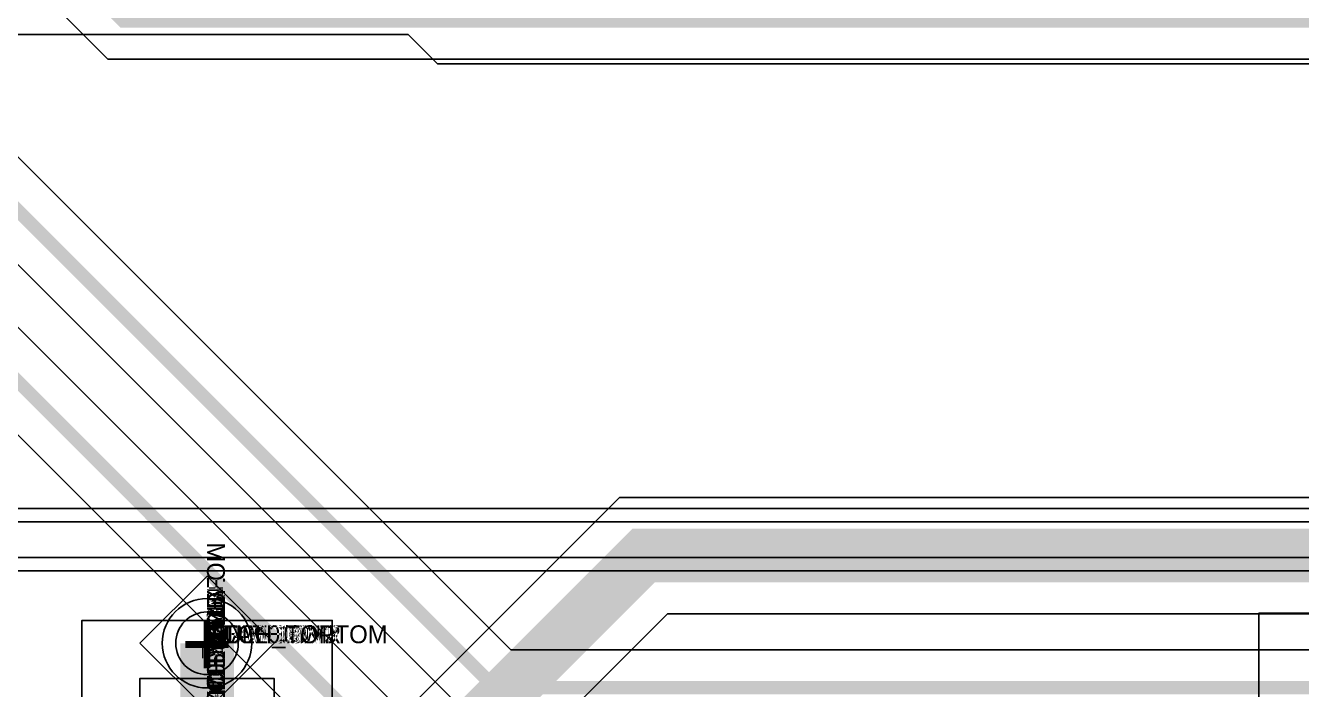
# Model space of a CAD drawing. Extents: x 0 to 323, y 0 to 320.
# Drawn here: x 104.1 to 118.38, y 23.32 to 30.75 of the extents above; entities that cross this region are included whole.
import ezdxf
from ezdxf.enums import TextEntityAlignment as Align

# ---------------------------------------------------------------- set-up
doc = ezdxf.new("R2010")
doc.units = 0
doc.header["$MEASUREMENT"] = 0
doc.layers.get('0').update_dxf_attribs({"linetype": 'CONTINUOUS'})
for name, color, linetype in [('CDN_FIGURES', 7, 'CONTINUOUS'), ('ETCH_BOTTOM', 7, 'CONTINUOUS'), ('ETCH_GND', 3, 'CONTINUOUS'), ('ETCH_INT1', 4, 'CONTINUOUS'), ('ETCH_INT2', 5, 'CONTINUOUS'), ('ETCH_PWR', 6, 'CONTINUOUS'), ('ETCH_TOP', 2, 'CONTINUOUS'), ('MANUFACTURING_NCLEGEND-1-6', 8, 'CONTINUOUS')]:
    doc.layers.add(name, color=color, linetype=linetype)

# ---------------------------------------------------------------- blocks, each defined once
blk = doc.blocks.new('PAD_INFO')
for tag in ['SHAPE_TYPE', 'PAD_HEIGHT', 'PAD_LAYER', 'PAD_TYPE', 'PAD_WIDTH']:
    blk.add_attdef(tag, (0, 0), '', height=0.2)
at = {"flags": 2}
blk.add_attdef('CDN_TYPE', (0, 0), '', height=0.2, dxfattribs=at)
blk = doc.blocks.new('DRILL_INFO')
at = {"flags": 2}
blk.add_attdef('CDN_TYPE', (0, 0), '', height=0.2, dxfattribs=at)
for tag in ['FSHAPE', 'FCHAR', 'DRILL_HEIGHT', 'DIAMETER', 'PLATED', 'DRILL_WIDTH']:
    blk.add_attdef(tag, (0, 0), '', height=0.2)
blk = doc.blocks.new('VIA0700X0300')
at = {"layer": 'ETCH_BOTTOM'}
blk.add_circle((0, 0), 0.35, dxfattribs=at)
at = {"layer": 'ETCH_GND'}
blk.add_circle((0, 0), 0.35, dxfattribs=at)
at = {"layer": 'ETCH_INT1'}
blk.add_circle((0, 0), 0.35, dxfattribs=at)
at = {"layer": 'ETCH_INT2'}
blk.add_circle((0, 0), 0.35, dxfattribs=at)
at = {"layer": 'ETCH_PWR'}
blk.add_circle((0, 0), 0.35, dxfattribs=at)
at = {"layer": 'ETCH_TOP'}
blk.add_circle((0, 0), 0.35, dxfattribs=at)
ref = blk.add_blockref('PAD_INFO', (0, 0))
ref.add_attrib('PAD_LAYER', 'ETCH_TOP', (0, 0), dxfattribs={"height": 0.2})
ref.add_attrib('SHAPE_TYPE', 'NULL', (0, 0), dxfattribs={"height": 0.2})
ref.add_attrib('PAD_TYPE', 'ANTIPAD', (0, 0), dxfattribs={"height": 0.2})
ref.add_attrib('PAD_WIDTH', '0.000000', (0, 0), dxfattribs={"height": 0.2})
ref.add_attrib('PAD_HEIGHT', '0.000000', (0, 0), dxfattribs={"height": 0.2})
ref = blk.add_blockref('PAD_INFO', (0, 0))
ref.add_attrib('PAD_LAYER', 'ETCH_GND', (0, 0), dxfattribs={"height": 0.2})
ref.add_attrib('SHAPE_TYPE', 'NULL', (0, 0), dxfattribs={"height": 0.2})
ref.add_attrib('PAD_TYPE', 'ANTIPAD', (0, 0), dxfattribs={"height": 0.2})
ref.add_attrib('PAD_WIDTH', '0.000000', (0, 0), dxfattribs={"height": 0.2})
ref.add_attrib('PAD_HEIGHT', '0.000000', (0, 0), dxfattribs={"height": 0.2})
ref = blk.add_blockref('PAD_INFO', (0, 0))
ref.add_attrib('PAD_LAYER', 'ETCH_INT1', (0, 0), dxfattribs={"height": 0.2})
ref.add_attrib('SHAPE_TYPE', 'NULL', (0, 0), dxfattribs={"height": 0.2})
ref.add_attrib('PAD_TYPE', 'ANTIPAD', (0, 0), dxfattribs={"height": 0.2})
ref.add_attrib('PAD_WIDTH', '0.000000', (0, 0), dxfattribs={"height": 0.2})
ref.add_attrib('PAD_HEIGHT', '0.000000', (0, 0), dxfattribs={"height": 0.2})
ref = blk.add_blockref('PAD_INFO', (0, 0))
ref.add_attrib('PAD_LAYER', 'ETCH_INT2', (0, 0), dxfattribs={"height": 0.2})
ref.add_attrib('SHAPE_TYPE', 'NULL', (0, 0), dxfattribs={"height": 0.2})
ref.add_attrib('PAD_TYPE', 'ANTIPAD', (0, 0), dxfattribs={"height": 0.2})
ref.add_attrib('PAD_WIDTH', '0.000000', (0, 0), dxfattribs={"height": 0.2})
ref.add_attrib('PAD_HEIGHT', '0.000000', (0, 0), dxfattribs={"height": 0.2})
ref = blk.add_blockref('PAD_INFO', (0, 0))
ref.add_attrib('PAD_LAYER', 'ETCH_PWR', (0, 0), dxfattribs={"height": 0.2})
ref.add_attrib('SHAPE_TYPE', 'NULL', (0, 0), dxfattribs={"height": 0.2})
ref.add_attrib('PAD_TYPE', 'ANTIPAD', (0, 0), dxfattribs={"height": 0.2})
ref.add_attrib('PAD_WIDTH', '0.000000', (0, 0), dxfattribs={"height": 0.2})
ref.add_attrib('PAD_HEIGHT', '0.000000', (0, 0), dxfattribs={"height": 0.2})
ref = blk.add_blockref('PAD_INFO', (0, 0))
ref.add_attrib('PAD_LAYER', 'ETCH_BOTTOM', (0, 0), dxfattribs={"height": 0.2})
ref.add_attrib('SHAPE_TYPE', 'NULL', (0, 0), dxfattribs={"height": 0.2})
ref.add_attrib('PAD_TYPE', 'ANTIPAD', (0, 0), dxfattribs={"height": 0.2})
ref.add_attrib('PAD_WIDTH', '0.000000', (0, 0), dxfattribs={"height": 0.2})
ref.add_attrib('PAD_HEIGHT', '0.000000', (0, 0), dxfattribs={"height": 0.2})
ref = blk.add_blockref('PAD_INFO', (0, 0))
ref.add_attrib('PAD_LAYER', 'ETCH_TOP', (0, 0), dxfattribs={"height": 0.2})
ref.add_attrib('SHAPE_TYPE', 'NULL', (0, 0), dxfattribs={"height": 0.2})
ref.add_attrib('PAD_TYPE', 'THERMAL', (0, 0), dxfattribs={"height": 0.2})
ref.add_attrib('PAD_WIDTH', '0.000000', (0, 0), dxfattribs={"height": 0.2})
ref.add_attrib('PAD_HEIGHT', '0.000000', (0, 0), dxfattribs={"height": 0.2})
ref = blk.add_blockref('PAD_INFO', (0, 0))
ref.add_attrib('PAD_LAYER', 'ETCH_GND', (0, 0), dxfattribs={"height": 0.2})
ref.add_attrib('SHAPE_TYPE', 'NULL', (0, 0), dxfattribs={"height": 0.2})
ref.add_attrib('PAD_TYPE', 'THERMAL', (0, 0), dxfattribs={"height": 0.2})
ref.add_attrib('PAD_WIDTH', '0.000000', (0, 0), dxfattribs={"height": 0.2})
ref.add_attrib('PAD_HEIGHT', '0.000000', (0, 0), dxfattribs={"height": 0.2})
ref = blk.add_blockref('PAD_INFO', (0, 0))
ref.add_attrib('PAD_LAYER', 'ETCH_INT1', (0, 0), dxfattribs={"height": 0.2})
ref.add_attrib('SHAPE_TYPE', 'NULL', (0, 0), dxfattribs={"height": 0.2})
ref.add_attrib('PAD_TYPE', 'THERMAL', (0, 0), dxfattribs={"height": 0.2})
ref.add_attrib('PAD_WIDTH', '0.000000', (0, 0), dxfattribs={"height": 0.2})
ref.add_attrib('PAD_HEIGHT', '0.000000', (0, 0), dxfattribs={"height": 0.2})
ref = blk.add_blockref('PAD_INFO', (0, 0))
ref.add_attrib('PAD_LAYER', 'ETCH_INT2', (0, 0), dxfattribs={"height": 0.2})
ref.add_attrib('SHAPE_TYPE', 'NULL', (0, 0), dxfattribs={"height": 0.2})
ref.add_attrib('PAD_TYPE', 'THERMAL', (0, 0), dxfattribs={"height": 0.2})
ref.add_attrib('PAD_WIDTH', '0.000000', (0, 0), dxfattribs={"height": 0.2})
ref.add_attrib('PAD_HEIGHT', '0.000000', (0, 0), dxfattribs={"height": 0.2})
ref = blk.add_blockref('PAD_INFO', (0, 0))
ref.add_attrib('PAD_LAYER', 'ETCH_PWR', (0, 0), dxfattribs={"height": 0.2})
ref.add_attrib('SHAPE_TYPE', 'NULL', (0, 0), dxfattribs={"height": 0.2})
ref.add_attrib('PAD_TYPE', 'THERMAL', (0, 0), dxfattribs={"height": 0.2})
ref.add_attrib('PAD_WIDTH', '0.000000', (0, 0), dxfattribs={"height": 0.2})
ref.add_attrib('PAD_HEIGHT', '0.000000', (0, 0), dxfattribs={"height": 0.2})
ref = blk.add_blockref('PAD_INFO', (0, 0))
ref.add_attrib('PAD_LAYER', 'ETCH_BOTTOM', (0, 0), dxfattribs={"height": 0.2})
ref.add_attrib('SHAPE_TYPE', 'NULL', (0, 0), dxfattribs={"height": 0.2})
ref.add_attrib('PAD_TYPE', 'THERMAL', (0, 0), dxfattribs={"height": 0.2})
ref.add_attrib('PAD_WIDTH', '0.000000', (0, 0), dxfattribs={"height": 0.2})
ref.add_attrib('PAD_HEIGHT', '0.000000', (0, 0), dxfattribs={"height": 0.2})
ref = blk.add_blockref('PAD_INFO', (0, 0))
ref.add_attrib('PAD_LAYER', 'ETCH_TOP', (0, 0), dxfattribs={"height": 0.2})
ref.add_attrib('SHAPE_TYPE', 'CIRCLE', (0, 0), dxfattribs={"height": 0.2})
ref.add_attrib('PAD_TYPE', 'REGULAR', (0, 0), dxfattribs={"height": 0.2})
ref.add_attrib('PAD_WIDTH', '0.700000', (0, 0), dxfattribs={"height": 0.2})
ref.add_attrib('PAD_HEIGHT', '0.700000', (0, 0), dxfattribs={"height": 0.2})
ref = blk.add_blockref('PAD_INFO', (0, 0))
ref.add_attrib('PAD_LAYER', 'ETCH_GND', (0, 0), dxfattribs={"height": 0.2})
ref.add_attrib('SHAPE_TYPE', 'CIRCLE', (0, 0), dxfattribs={"height": 0.2})
ref.add_attrib('PAD_TYPE', 'REGULAR', (0, 0), dxfattribs={"height": 0.2})
ref.add_attrib('PAD_WIDTH', '0.700000', (0, 0), dxfattribs={"height": 0.2})
ref.add_attrib('PAD_HEIGHT', '0.700000', (0, 0), dxfattribs={"height": 0.2})
ref = blk.add_blockref('PAD_INFO', (0, 0))
ref.add_attrib('PAD_LAYER', 'ETCH_INT1', (0, 0), dxfattribs={"height": 0.2})
ref.add_attrib('SHAPE_TYPE', 'CIRCLE', (0, 0), dxfattribs={"height": 0.2})
ref.add_attrib('PAD_TYPE', 'REGULAR', (0, 0), dxfattribs={"height": 0.2})
ref.add_attrib('PAD_WIDTH', '0.700000', (0, 0), dxfattribs={"height": 0.2})
ref.add_attrib('PAD_HEIGHT', '0.700000', (0, 0), dxfattribs={"height": 0.2})
ref = blk.add_blockref('PAD_INFO', (0, 0))
ref.add_attrib('PAD_LAYER', 'ETCH_INT2', (0, 0), dxfattribs={"height": 0.2})
ref.add_attrib('SHAPE_TYPE', 'CIRCLE', (0, 0), dxfattribs={"height": 0.2})
ref.add_attrib('PAD_TYPE', 'REGULAR', (0, 0), dxfattribs={"height": 0.2})
ref.add_attrib('PAD_WIDTH', '0.700000', (0, 0), dxfattribs={"height": 0.2})
ref.add_attrib('PAD_HEIGHT', '0.700000', (0, 0), dxfattribs={"height": 0.2})
ref = blk.add_blockref('PAD_INFO', (0, 0))
ref.add_attrib('PAD_LAYER', 'ETCH_PWR', (0, 0), dxfattribs={"height": 0.2})
ref.add_attrib('SHAPE_TYPE', 'CIRCLE', (0, 0), dxfattribs={"height": 0.2})
ref.add_attrib('PAD_TYPE', 'REGULAR', (0, 0), dxfattribs={"height": 0.2})
ref.add_attrib('PAD_WIDTH', '0.700000', (0, 0), dxfattribs={"height": 0.2})
ref.add_attrib('PAD_HEIGHT', '0.700000', (0, 0), dxfattribs={"height": 0.2})
ref = blk.add_blockref('PAD_INFO', (0, 0))
ref.add_attrib('PAD_LAYER', 'ETCH_BOTTOM', (0, 0), dxfattribs={"height": 0.2})
ref.add_attrib('SHAPE_TYPE', 'CIRCLE', (0, 0), dxfattribs={"height": 0.2})
ref.add_attrib('PAD_TYPE', 'REGULAR', (0, 0), dxfattribs={"height": 0.2})
ref.add_attrib('PAD_WIDTH', '0.700000', (0, 0), dxfattribs={"height": 0.2})
ref.add_attrib('PAD_HEIGHT', '0.700000', (0, 0), dxfattribs={"height": 0.2})
ref = blk.add_blockref('DRILL_INFO', (0, 0))
ref.add_attrib('DIAMETER', '0.300000', (0, 0), dxfattribs={"height": 0.2})
ref.add_attrib('PLATED', 'PLATED', (0, 0), dxfattribs={"height": 0.2})
ref.add_attrib('FSHAPE', 'DIAMOND', (0, 0), dxfattribs={"height": 0.2})
ref.add_attrib('FCHAR', '+', (0, 0), dxfattribs={"height": 0.2})
ref.add_attrib('DRILL_WIDTH', '1.500000', (0, 0), dxfattribs={"height": 0.2})
ref.add_attrib('DRILL_HEIGHT', '1.500000', (0, 0), dxfattribs={"height": 0.2})
for tag in ['CDN_TYPE', 'PIN']:
    blk.add_attdef(tag, (0, 0), '', height=0.2)
at = {"flags": 2}
for tag in ['PSTKNAME', 'BBV']:
    blk.add_attdef(tag, (0, 0), '', height=0.2, dxfattribs=at)
blk = doc.blocks.new('FIGURE_DIAMOND')
at = {"layer": 'CDN_FIGURES'}
blk.add_lwpolyline([(-0.5, 0), (0, 0.5), (0.5, 0), (0, -0.5)], close=True, dxfattribs=at)
blk = doc.blocks.new('RC1000X1500TS')
at = {"layer": 'ETCH_TOP'}
blk.add_lwpolyline([(-0.5, -0.75), (-0.5, 0.75), (0.5, 0.75), (0.5, -0.75)], close=True, dxfattribs=at)
ref = blk.add_blockref('PAD_INFO', (0, 0))
ref.add_attrib('PAD_LAYER', 'ETCH_TOP', (0, 0), dxfattribs={"height": 0.2})
ref.add_attrib('SHAPE_TYPE', 'NULL', (0, 0), dxfattribs={"height": 0.2})
ref.add_attrib('PAD_TYPE', 'ANTIPAD', (0, 0), dxfattribs={"height": 0.2})
ref.add_attrib('PAD_WIDTH', '0.000000', (0, 0), dxfattribs={"height": 0.2})
ref.add_attrib('PAD_HEIGHT', '0.000000', (0, 0), dxfattribs={"height": 0.2})
ref = blk.add_blockref('PAD_INFO', (0, 0))
ref.add_attrib('PAD_LAYER', 'ETCH_GND', (0, 0), dxfattribs={"height": 0.2})
ref.add_attrib('SHAPE_TYPE', 'NULL', (0, 0), dxfattribs={"height": 0.2})
ref.add_attrib('PAD_TYPE', 'ANTIPAD', (0, 0), dxfattribs={"height": 0.2})
ref.add_attrib('PAD_WIDTH', '0.000000', (0, 0), dxfattribs={"height": 0.2})
ref.add_attrib('PAD_HEIGHT', '0.000000', (0, 0), dxfattribs={"height": 0.2})
ref = blk.add_blockref('PAD_INFO', (0, 0))
ref.add_attrib('PAD_LAYER', 'ETCH_INT1', (0, 0), dxfattribs={"height": 0.2})
ref.add_attrib('SHAPE_TYPE', 'NULL', (0, 0), dxfattribs={"height": 0.2})
ref.add_attrib('PAD_TYPE', 'ANTIPAD', (0, 0), dxfattribs={"height": 0.2})
ref.add_attrib('PAD_WIDTH', '0.000000', (0, 0), dxfattribs={"height": 0.2})
ref.add_attrib('PAD_HEIGHT', '0.000000', (0, 0), dxfattribs={"height": 0.2})
ref = blk.add_blockref('PAD_INFO', (0, 0))
ref.add_attrib('PAD_LAYER', 'ETCH_INT2', (0, 0), dxfattribs={"height": 0.2})
ref.add_attrib('SHAPE_TYPE', 'NULL', (0, 0), dxfattribs={"height": 0.2})
ref.add_attrib('PAD_TYPE', 'ANTIPAD', (0, 0), dxfattribs={"height": 0.2})
ref.add_attrib('PAD_WIDTH', '0.000000', (0, 0), dxfattribs={"height": 0.2})
ref.add_attrib('PAD_HEIGHT', '0.000000', (0, 0), dxfattribs={"height": 0.2})
ref = blk.add_blockref('PAD_INFO', (0, 0))
ref.add_attrib('PAD_LAYER', 'ETCH_PWR', (0, 0), dxfattribs={"height": 0.2})
ref.add_attrib('SHAPE_TYPE', 'NULL', (0, 0), dxfattribs={"height": 0.2})
ref.add_attrib('PAD_TYPE', 'ANTIPAD', (0, 0), dxfattribs={"height": 0.2})
ref.add_attrib('PAD_WIDTH', '0.000000', (0, 0), dxfattribs={"height": 0.2})
ref.add_attrib('PAD_HEIGHT', '0.000000', (0, 0), dxfattribs={"height": 0.2})
ref = blk.add_blockref('PAD_INFO', (0, 0))
ref.add_attrib('PAD_LAYER', 'ETCH_BOTTOM', (0, 0), dxfattribs={"height": 0.2})
ref.add_attrib('SHAPE_TYPE', 'NULL', (0, 0), dxfattribs={"height": 0.2})
ref.add_attrib('PAD_TYPE', 'ANTIPAD', (0, 0), dxfattribs={"height": 0.2})
ref.add_attrib('PAD_WIDTH', '0.000000', (0, 0), dxfattribs={"height": 0.2})
ref.add_attrib('PAD_HEIGHT', '0.000000', (0, 0), dxfattribs={"height": 0.2})
ref = blk.add_blockref('PAD_INFO', (0, 0))
ref.add_attrib('PAD_LAYER', 'ETCH_TOP', (0, 0), dxfattribs={"height": 0.2})
ref.add_attrib('SHAPE_TYPE', 'NULL', (0, 0), dxfattribs={"height": 0.2})
ref.add_attrib('PAD_TYPE', 'THERMAL', (0, 0), dxfattribs={"height": 0.2})
ref.add_attrib('PAD_WIDTH', '0.000000', (0, 0), dxfattribs={"height": 0.2})
ref.add_attrib('PAD_HEIGHT', '0.000000', (0, 0), dxfattribs={"height": 0.2})
ref = blk.add_blockref('PAD_INFO', (0, 0))
ref.add_attrib('PAD_LAYER', 'ETCH_GND', (0, 0), dxfattribs={"height": 0.2})
ref.add_attrib('SHAPE_TYPE', 'NULL', (0, 0), dxfattribs={"height": 0.2})
ref.add_attrib('PAD_TYPE', 'THERMAL', (0, 0), dxfattribs={"height": 0.2})
ref.add_attrib('PAD_WIDTH', '0.000000', (0, 0), dxfattribs={"height": 0.2})
ref.add_attrib('PAD_HEIGHT', '0.000000', (0, 0), dxfattribs={"height": 0.2})
ref = blk.add_blockref('PAD_INFO', (0, 0))
ref.add_attrib('PAD_LAYER', 'ETCH_INT1', (0, 0), dxfattribs={"height": 0.2})
ref.add_attrib('SHAPE_TYPE', 'NULL', (0, 0), dxfattribs={"height": 0.2})
ref.add_attrib('PAD_TYPE', 'THERMAL', (0, 0), dxfattribs={"height": 0.2})
ref.add_attrib('PAD_WIDTH', '0.000000', (0, 0), dxfattribs={"height": 0.2})
ref.add_attrib('PAD_HEIGHT', '0.000000', (0, 0), dxfattribs={"height": 0.2})
ref = blk.add_blockref('PAD_INFO', (0, 0))
ref.add_attrib('PAD_LAYER', 'ETCH_INT2', (0, 0), dxfattribs={"height": 0.2})
ref.add_attrib('SHAPE_TYPE', 'NULL', (0, 0), dxfattribs={"height": 0.2})
ref.add_attrib('PAD_TYPE', 'THERMAL', (0, 0), dxfattribs={"height": 0.2})
ref.add_attrib('PAD_WIDTH', '0.000000', (0, 0), dxfattribs={"height": 0.2})
ref.add_attrib('PAD_HEIGHT', '0.000000', (0, 0), dxfattribs={"height": 0.2})
ref = blk.add_blockref('PAD_INFO', (0, 0))
ref.add_attrib('PAD_LAYER', 'ETCH_PWR', (0, 0), dxfattribs={"height": 0.2})
ref.add_attrib('SHAPE_TYPE', 'NULL', (0, 0), dxfattribs={"height": 0.2})
ref.add_attrib('PAD_TYPE', 'THERMAL', (0, 0), dxfattribs={"height": 0.2})
ref.add_attrib('PAD_WIDTH', '0.000000', (0, 0), dxfattribs={"height": 0.2})
ref.add_attrib('PAD_HEIGHT', '0.000000', (0, 0), dxfattribs={"height": 0.2})
ref = blk.add_blockref('PAD_INFO', (0, 0))
ref.add_attrib('PAD_LAYER', 'ETCH_BOTTOM', (0, 0), dxfattribs={"height": 0.2})
ref.add_attrib('SHAPE_TYPE', 'NULL', (0, 0), dxfattribs={"height": 0.2})
ref.add_attrib('PAD_TYPE', 'THERMAL', (0, 0), dxfattribs={"height": 0.2})
ref.add_attrib('PAD_WIDTH', '0.000000', (0, 0), dxfattribs={"height": 0.2})
ref.add_attrib('PAD_HEIGHT', '0.000000', (0, 0), dxfattribs={"height": 0.2})
ref = blk.add_blockref('PAD_INFO', (0, 0))
ref.add_attrib('PAD_LAYER', 'ETCH_GND', (0, 0), dxfattribs={"height": 0.2})
ref.add_attrib('SHAPE_TYPE', 'NULL', (0, 0), dxfattribs={"height": 0.2})
ref.add_attrib('PAD_TYPE', 'REGULAR', (0, 0), dxfattribs={"height": 0.2})
ref.add_attrib('PAD_WIDTH', '0.000000', (0, 0), dxfattribs={"height": 0.2})
ref.add_attrib('PAD_HEIGHT', '0.000000', (0, 0), dxfattribs={"height": 0.2})
ref = blk.add_blockref('PAD_INFO', (0, 0))
ref.add_attrib('PAD_LAYER', 'ETCH_INT1', (0, 0), dxfattribs={"height": 0.2})
ref.add_attrib('SHAPE_TYPE', 'NULL', (0, 0), dxfattribs={"height": 0.2})
ref.add_attrib('PAD_TYPE', 'REGULAR', (0, 0), dxfattribs={"height": 0.2})
ref.add_attrib('PAD_WIDTH', '0.000000', (0, 0), dxfattribs={"height": 0.2})
ref.add_attrib('PAD_HEIGHT', '0.000000', (0, 0), dxfattribs={"height": 0.2})
ref = blk.add_blockref('PAD_INFO', (0, 0))
ref.add_attrib('PAD_LAYER', 'ETCH_INT2', (0, 0), dxfattribs={"height": 0.2})
ref.add_attrib('SHAPE_TYPE', 'NULL', (0, 0), dxfattribs={"height": 0.2})
ref.add_attrib('PAD_TYPE', 'REGULAR', (0, 0), dxfattribs={"height": 0.2})
ref.add_attrib('PAD_WIDTH', '0.000000', (0, 0), dxfattribs={"height": 0.2})
ref.add_attrib('PAD_HEIGHT', '0.000000', (0, 0), dxfattribs={"height": 0.2})
ref = blk.add_blockref('PAD_INFO', (0, 0))
ref.add_attrib('PAD_LAYER', 'ETCH_PWR', (0, 0), dxfattribs={"height": 0.2})
ref.add_attrib('SHAPE_TYPE', 'NULL', (0, 0), dxfattribs={"height": 0.2})
ref.add_attrib('PAD_TYPE', 'REGULAR', (0, 0), dxfattribs={"height": 0.2})
ref.add_attrib('PAD_WIDTH', '0.000000', (0, 0), dxfattribs={"height": 0.2})
ref.add_attrib('PAD_HEIGHT', '0.000000', (0, 0), dxfattribs={"height": 0.2})
ref = blk.add_blockref('PAD_INFO', (0, 0))
ref.add_attrib('PAD_LAYER', 'ETCH_BOTTOM', (0, 0), dxfattribs={"height": 0.2})
ref.add_attrib('SHAPE_TYPE', 'NULL', (0, 0), dxfattribs={"height": 0.2})
ref.add_attrib('PAD_TYPE', 'REGULAR', (0, 0), dxfattribs={"height": 0.2})
ref.add_attrib('PAD_WIDTH', '0.000000', (0, 0), dxfattribs={"height": 0.2})
ref.add_attrib('PAD_HEIGHT', '0.000000', (0, 0), dxfattribs={"height": 0.2})
ref = blk.add_blockref('DRILL_INFO', (0, 0))
ref.add_attrib('DIAMETER', '0.000000', (0, 0), dxfattribs={"height": 0.2})
ref.add_attrib('PLATED', 'PLATED', (0, 0), dxfattribs={"height": 0.2})
ref.add_attrib('FSHAPE', 'NULL', (0, 0), dxfattribs={"height": 0.2})
ref.add_attrib('DRILL_WIDTH', '0.000000', (0, 0), dxfattribs={"height": 0.2})
ref.add_attrib('DRILL_HEIGHT', '0.000000', (0, 0), dxfattribs={"height": 0.2})
ref = blk.add_blockref('PAD_INFO', (0, 0))
ref.add_attrib('PAD_LAYER', 'ETCH_TOP', (0, 0), dxfattribs={"height": 0.2})
ref.add_attrib('SHAPE_TYPE', 'RECTANGLE', (0, 0), dxfattribs={"height": 0.2})
ref.add_attrib('PAD_TYPE', 'REGULAR', (0, 0), dxfattribs={"height": 0.2})
ref.add_attrib('PAD_WIDTH', '1.000000', (0, 0), dxfattribs={"height": 0.2})
ref.add_attrib('PAD_HEIGHT', '1.500000', (0, 0), dxfattribs={"height": 0.2})
for tag in ['CDN_TYPE', 'PIN']:
    blk.add_attdef(tag, (0, 0), '', height=0.2)
at = {"flags": 2}
for tag in ['PSTKNAME', 'BBV']:
    blk.add_attdef(tag, (0, 0), '', height=0.2, dxfattribs=at)
blk = doc.blocks.new('F56')
at = {"layer": 'ETCH_TOP'}
ref = blk.add_blockref('RC1000X1500TS', (1.75, 0), dxfattribs=at)
ref.add_attrib('CDN_TYPE', 'PIN', (0, 0), dxfattribs={"height": 0.2})
ref.add_attrib('PIN', '2', (0, 0), dxfattribs={"height": 0.2})
at = {"flags": 2}
for tag in ['SYMBOL_TYPE', 'CDN_TYPE', 'REFDES']:
    blk.add_attdef(tag, (0, 0), '', height=0.2, dxfattribs=at)

msp = doc.modelspace()

# ---------------------------------------------------------------- linework, layer by layer
at = {"layer": 'ETCH_BOTTOM'}
msp.add_lwpolyline([(106.135, 22.948, 0.6, 0.6, 0), (106.135, 23.842, 0.6, 0.6, 0)], format="xyseb", dxfattribs=at)
for points in [[(120.698, 20.128), (117.898, 20.128), (117.898, 24.178), (120.698, 24.178), (120.698, 21.905), (120.733, 21.894, -0.115226), (120.984, 21.738), (121.04, 21.682, -0.583546), (120.737, 20.591), (120.698, 20.581)], [(107.535, 20.048), (104.735, 20.048), (104.735, 24.098), (107.535, 24.098), (107.535, 21.846), (107.573, 21.836, -0.766877), (107.573, 20.58), (107.535, 20.57)]]:
    msp.add_lwpolyline(points, format="xyb", close=True, dxfattribs=at)
at = {"layer": 'ETCH_INT1'}
for points in [[(154.45, 25.2), (69.738, 25.2), (67.038, 27.9), (66.704, 27.9), (66.704, 27.508), (69.412, 24.8), (155.238, 24.8)], [(154.3, 25.35), (69.8, 25.35)]]:
    msp.add_lwpolyline(points, dxfattribs=at)
msp.add_lwpolyline([(69.35, 24.65), (97.114, 24.65, -0.739728), (97.17, 24.465), (97.17, 24.465, 3.269726), (97.73, 24.465, -0.739728), (97.787, 24.65), (155.3, 24.65)], format="xyb", dxfattribs=at)
msp.add_lwpolyline([(106.635, 23.842, 1), (105.635, 23.842, 1)], format="xyb", close=True, dxfattribs=at)
at = {"layer": 'ETCH_INT2'}
for points, format in [([(86.796, 53.954, 0.15, 0.15, 0), (84.691, 53.954, 0.15, 0.15, 0), (82.62, 56.025, 0.15, 0.15, 0), (81.962, 56.025, 0.15, 0.15, 0), (81.625, 55.688, 0.15, 0.15, 0), (81.625, 54.12, 0.15, 0.15, 0), (83.029, 52.716, 0.15, 0.15, 0), (84.22, 51.525, 0.15, 0.15, 0), (86.538, 51.525, 0.15, 0.15, 0), (89.075, 48.988, 0.15, 0.15, 0), (89.075, 40.513, 0.15, 0.15, 0), (91.388, 38.2, 0.15, 0.15, 0), (94.5, 38.2, 0.15, 0.15, 0), (109.356, 23.344, 0.15, 0.15, 0), (119.807, 23.344, 0.15, 0.15, 0), (129.116, 14.035, 0.15, 0.15, 0), (163.006, 14.035, 0.15, 0.15, 0), (165.5, 16.529, 0.15, 0.15, 0), (165.5, 46.963, 0.15, 0.15, 0), (185.437, 66.9, 0.15, 0.15, 0), (185.473, 66.9, 0.15, 0.15, 0), (188.045, 69.472, 0.15, 0.15, 0), (188.045, 77.185, 0.15, 0.15, 0), (184.23, 81, 0.15, 0.15, 0)], "xyseb"), ([(184.23, 75.5, 0.15, 0.15, 0), (184.23, 73.23, 0.15, 0.15, 0), (164.3, 53.3, 0.15, 0.15, 0), (164.3, 17.869, 0.15, 0.15, 0), (163.006, 16.575, 0.15, 0.15, 0), (134.669, 16.575, 0.15, 0.15, 0), (120.444, 30.8, 0.15, 0.15, 0), (105.2, 30.8, 0.15, 0.15, 0), (96.95, 39.05, 0.15, 0.15, 0), (90.963, 39.05, 0.15, 0.15, 0), (89.375, 40.638, 0.15, 0.15, 0), (89.375, 49.112, 0.15, 0.15, 0), (86.662, 51.825, 0.15, 0.15, 0), (85.825, 51.825, 0.15, 0.15, 0), (82.2, 55.45, 0.15, 0.15, 0)], "xyseb"), ([(128.94, 13.61), (121.253, 21.297, 0.669963), (121.08, 21.225, -2.432767), (120.583, 21.722, 0.669963), (120.655, 21.895), (119.631, 22.919), (109.18, 22.919), (94.324, 37.775)], "xyb")]:
    msp.add_lwpolyline(points, format=format, dxfattribs=at)
msp.add_lwpolyline([(129.292, 14.46), (119.983, 23.769), (109.532, 23.769), (94.849, 38.452, -0.668179), (94.921, 38.625), (96.774, 38.625), (105.024, 30.375), (120.268, 30.375), (134.493, 16.15), (159.119, 16.15, -0.669693), (159.19, 15.976, 0.333612), (158.99, 14.61, -0.569164), (158.901, 14.46)], format="xyb", close=True, dxfattribs=at)
at = {"layer": 'ETCH_PWR'}
for points in [[(124.3, 20.922, -0.668179), (123.19, 20.462), (123.081, 20.572), (120.58, 20.572, -1), (120.58, 21.872), (123, 21.872), (123, 23.284), (122.112, 24.172), (119.88, 24.172, 0.49082), (119.782, 24.045, -1.293661), (118.814, 24.045, 0.49082), (118.716, 24.172), (111.287, 24.172), (107.864, 20.748, -1), (106.944, 21.668), (110.749, 25.472), (122.65, 25.472), (124.3, 23.822)], [(106.635, 23.842, 1), (105.635, 23.842, 1)]]:
    msp.add_lwpolyline(points, format="xyb", close=True, dxfattribs=at)
msp.add_lwpolyline([(120.58, 21.222, 0.6, 0.6, 0), (123.35, 21.222, 0.6, 0.6, 0), (123.65, 20.922, 0.6, 0.6, 0), (123.65, 23.553, 0.6, 0.6, 0), (122.381, 24.822, 0.6, 0.6, 0), (111.018, 24.822, 0.6, 0.6, 0), (107.404, 21.208, 0.6, 0.6, 0)], format="xyseb", dxfattribs=at)
at = {"layer": 'ETCH_TOP'}
for points, format in [([(84.928, 53.454, 0.15, 0.15, 0), (86.483, 53.454, 0.15, 0.15, 0), (86.637, 53.3, 0.15, 0.15, 0), (87.737, 53.3, 0.15, 0.15, 0), (89.025, 52.013, 0.15, 0.15, 0), (89.025, 40.987, 0.15, 0.15, 0), (100.963, 29.05, 0.15, 0.15, 0), (101.74, 29.05, 0.15, 0.15, 0), (110.979, 19.811, 0.15, 0.15, 0), (110.979, 19.61, 0.15, 0.15, 0), (111.939, 18.65, 0.15, 0.15, 0), (113.316, 18.65, 0.15, 0.15, 0), (113.321, 18.645, 0.2, 0.2, 0), (114.605, 18.645, 0.2, 0.2, 0)], "xyseb"), ([(91.518, 2.3), (109.82, 2.3), (114.321, 6.801), (114.321, 10.444), (113.578, 11.187), (113.578, 18.018), (114.433, 18.018), (114.44, 18.016, 0.765389), (115.065, 19.105), (115.042, 19.128, 0.198912), (114.582, 19.318), (114.029, 19.318, -0.65964), (113.956, 19.489, 0.587765), (113.618, 20.574), (113.578, 20.583), (113.578, 21.336), (113.662, 21.419, 1), (112.742, 22.339), (112.579, 22.176), (111.008, 22.176), (111.008, 20.628, -0.668179), (110.835, 20.557), (101.916, 29.475)], "xyb")]:
    msp.add_lwpolyline(points, format=format, dxfattribs=at)
for points in [[(100.209, 30.65), (108.384, 30.65), (108.712, 30.322), (142.253, 30.322)], [(101.564, 28.625), (110.554, 19.635), (110.554, 19.434), (111.008, 18.98), (111.008, 17.128), (109.827, 15.947), (109.827, 9.128)]]:
    msp.add_lwpolyline(points, dxfattribs=at)

# ---------------------------------------------------------------- block references
at = {"xscale": -1, "rotation": 270}
msp.add_blockref('F56', (106.135, 21.198), dxfattribs=at)
at = {"layer": 'ETCH_TOP'}
msp.add_blockref('VIA0700X0300', (106.135, 23.842), dxfattribs=at)
at = {"layer": 'MANUFACTURING_NCLEGEND-1-6', "xscale": 1.5, "yscale": 1.5}
msp.add_blockref('FIGURE_DIAMOND', (106.135, 23.842), dxfattribs=at)

# ---------------------------------------------------------------- texts
at = {"layer": 'MANUFACTURING_NCLEGEND-1-6'}
msp.add_text('+', height=0.75, dxfattribs=at).set_placement((106.135, 23.842), align=Align.MIDDLE_CENTER)

doc.saveas('drawing.dxf')
